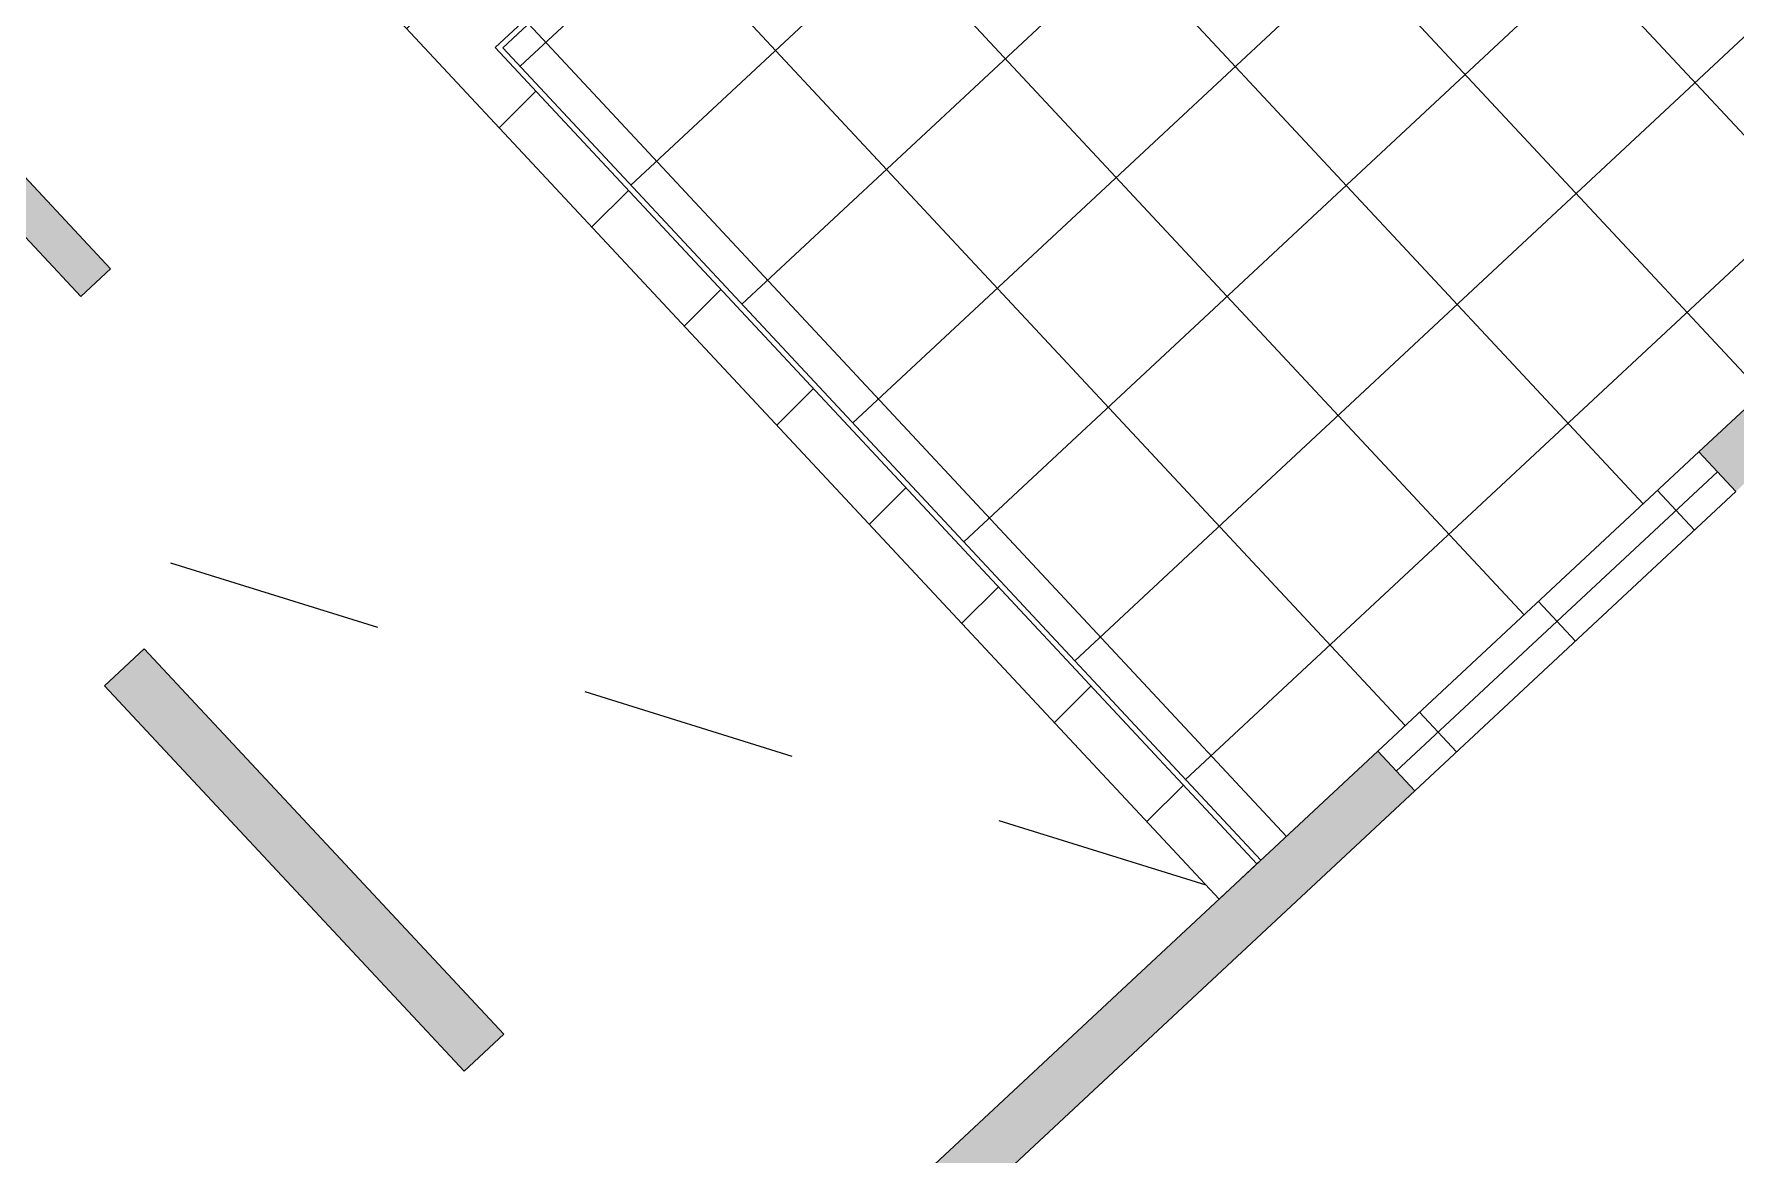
# Model space of a CAD drawing. Header units: millimetres. Extents: x -71377 to 516042, y -145869 to 441446.
# Drawn here: x 201274 to 207552, y 70705 to 74842 of the extents above; entities that cross this region are included whole.
import ezdxf

# ---------------------------------------------------------------- set-up
doc = ezdxf.new("R2010")
doc.units = ezdxf.units.MM
doc.header["$LTSCALE"] = 1000
doc.linetypes.add('_점선_S_', pattern=[1.6, 0.8, -0.8])
for name, color, linetype, lineweight in [('A-fnsh', 5, 'Continuous', 5), ('A-hat', 251, 'Continuous', 5), ('A_bwall', 3, 'Continuous', 5), ('A_cwall', 2, 'Continuous', 5), ('A_fnsh', 5, 'Continuous', 5), ('AA_오픈', 8, '_점선_S_', 5)]:
    doc.layers.add(name, color=color, linetype=linetype, lineweight=lineweight)
pattern_1 = [(45, (165969.5, 243949.9), (-353.5534, 353.5534), [])]

msp = doc.modelspace()

# ---------------------------------------------------------------- hatches: boundary and pattern name
at = {"layer": 'A-hat'}
h = msp.add_hatch(dxfattribs=at)
h.set_pattern_fill('FP_144', color=256, scale=1000, style=0, pattern_type=2)
h.set_pattern_definition([(223, (206582.66, 75539.9), (409.2, -438.81), []), (313, (206582.66, 75539.9), (438.81, 409.2), [])])
h.paths.add_polyline_path([(205799.8, 71792.6), (208509.5, 74319.4), (208645.9, 74173.1), (209962.3, 75400.7), (209825.9, 75547), (210546.3, 76218.8), (209107.3, 77761.9), (206935.1, 75736.4), (207214.8, 75436.5), (206658.9, 74918.2), (205014.8, 76666.6), (203003.6, 74791.1), (205785.2, 71808.3)])
h.paths.add_polyline_path([(203879.9, 74863.1), (203675.3, 75082.5), (204114.1, 75491.7), (204318.7, 75272.3), (203894.7, 74876.9)])
h.paths.add_polyline_path([(204555.2, 75561.2), (204350.6, 75780.6), (205008.9, 76394.4), (205213.5, 76175), (204570.1, 75575)])
h = msp.add_hatch(dxfattribs=at)
h.set_pattern_fill('FP_12', color=256, scale=1000, style=0, pattern_type=2)
h.set_pattern_definition(pattern_1)
h.paths.add_polyline_path([(202836.4, 74662.5), (202975.3, 74792.1), (201594.3, 76273.1), (201455.3, 76143.5), (201960.6, 75601.8)])
for points in [[(201446.8, 73872.6), (201556.5, 73974.9), (199875.4, 75777.7), (199853.4, 75757.3), (199717, 75903.5), (199629.3, 75821.7), (201351.4, 73974.9)], [(207552.5, 73153.5), (208261.9, 73815.1), (208125.5, 73961.3), (207416.1, 73299.8)], [(202861.1, 71014.3), (203007.4, 71150.7), (201680.9, 72573.2), (201534.6, 72436.8), (201960.6, 71980)], [(205463.4, 71478.9), (205599.8, 71332.6), (206367.7, 72048.7), (206231.3, 72195)], [(204518.6, 70324.4), (205599.8, 71332.6), (205463.4, 71478.9), (204294.3, 70388.7), (204324.4, 70380.1)]]:
    msp.add_hatch(color=256, dxfattribs=at).paths.add_polyline_path(points)
h = msp.add_hatch(dxfattribs=at)
h.set_pattern_fill('FP_12', color=256, scale=1000, style=0, pattern_type=2)
h.set_pattern_definition(pattern_1)
h.paths.add_polyline_path([(205646.2, 71649.4), (205785.2, 71778.9), (202975.3, 74792.1), (202836.4, 74662.5), (204799, 72557.9)])
h = msp.add_hatch(dxfattribs=at)
h.set_pattern_fill('FP_226', color=256, scale=1000, style=0, pattern_type=2)
h.set_pattern_definition([(223, (206891.9, 72674.25), (409.2, -438.8), []), (313, (206891.9, 72674.25), (438.8, 409.2), [])])
h.paths.add_polyline_path([(206367.7, 72048.7), (207552.5, 73153.5), (207416.1, 73299.8), (206231.3, 72195)])

# ---------------------------------------------------------------- linework, layer by layer
at = {"layer": 'A-fnsh'}
for p, q in [((203259.6, 75029.8), (203003.6, 74791.1)), ((206231.3, 72195), (207416.1, 73299.8)), ((207416.1, 73299.8), (206231.3, 72195)), ((206367.7, 72048.7), (207552.5, 73153.5))]:
    msp.add_line(p, q, dxfattribs=at)
at = {"layer": 'A_bwall'}
for p, q in [((201455.3, 76143.5), (205646.2, 71649.4)), ((203238.6, 75037.6), (202975.3, 74792.1)), ((205785.2, 71778.9), (202975.3, 74792.1)), ((205646.2, 71649.4), (205785.2, 71778.9))]:
    msp.add_line(p, q, dxfattribs=at)
at = {"layer": 'A_cwall'}
for p, q in [((199629.3, 75821.7), (201446.8, 73872.6)), ((201556.5, 73974.9), (199875.4, 75777.7)), ((201446.8, 73872.6), (201556.5, 73974.9)), ((208125.5, 73961.3), (207416.1, 73299.8)), ((207416.1, 73299.8), (207552.5, 73153.5)), ((201680.9, 72573.2), (201534.6, 72436.8)), ((203007.4, 71150.7), (201680.9, 72573.2)), ((201534.6, 72436.8), (202861.1, 71014.3)), ((206231.3, 72195), (201111.8, 67421)), ((206367.7, 72048.7), (206231.3, 72195)), ((204518.6, 70324.4), (206367.7, 72048.7)), ((202861.1, 71014.3), (203007.4, 71150.7))]:
    msp.add_line(p, q, dxfattribs=at)
at = {"layer": 'A_fnsh'}
for p, q in [((202975.3, 74792.1), (205785.2, 71778.9)), ((205799.8, 71792.6), (203003.6, 74791.1)), ((205785.2, 71778.9), (205799.8, 71792.6))]:
    msp.add_line(p, q, dxfattribs=at)
at = {"layer": 'AA_오픈'}
msp.add_line((205598.4, 71700.6), (195572, 74820.7), dxfattribs=at)

doc.saveas('drawing.dxf')
